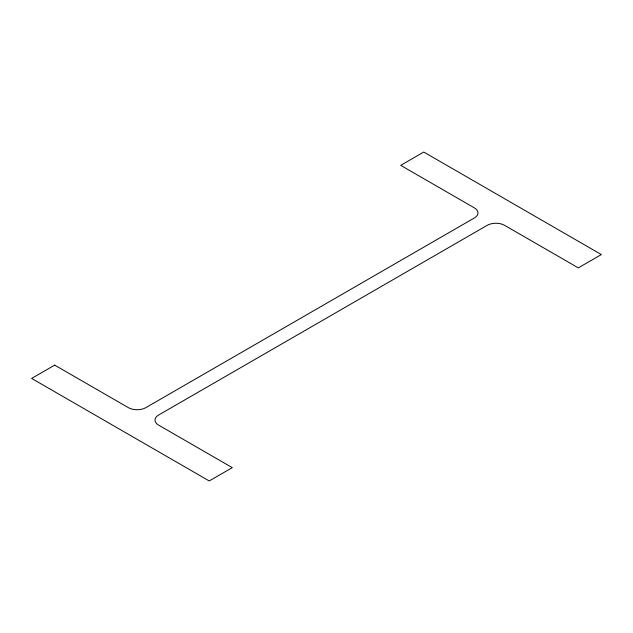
<?xml version="1.0" encoding="UTF-8"?>
<svg xmlns="http://www.w3.org/2000/svg" width="633" height="633" viewBox="0 0 633 633"><rect width="100%" height="100%" fill="white"/><g stroke="black" fill="none" stroke-linecap="round" stroke-linejoin="round"><path stroke-width="0.95" d="M54.699 365.122L31.65 378.431L209.23 480.953L232.287 467.645L158.606 425.107A12.32 7.113 0 0 1 158.606 415.05L487.188 225.34A12.32 7.113 0 0 1 504.62 225.34L578.301 267.878L601.35 254.569L423.77 152.047L400.713 165.355L474.394 207.893A12.32 7.113 0 0 1 474.394 217.95L145.812 407.66A12.32 7.113 0 0 1 128.38 407.66L54.699 365.122"/></g></svg>
